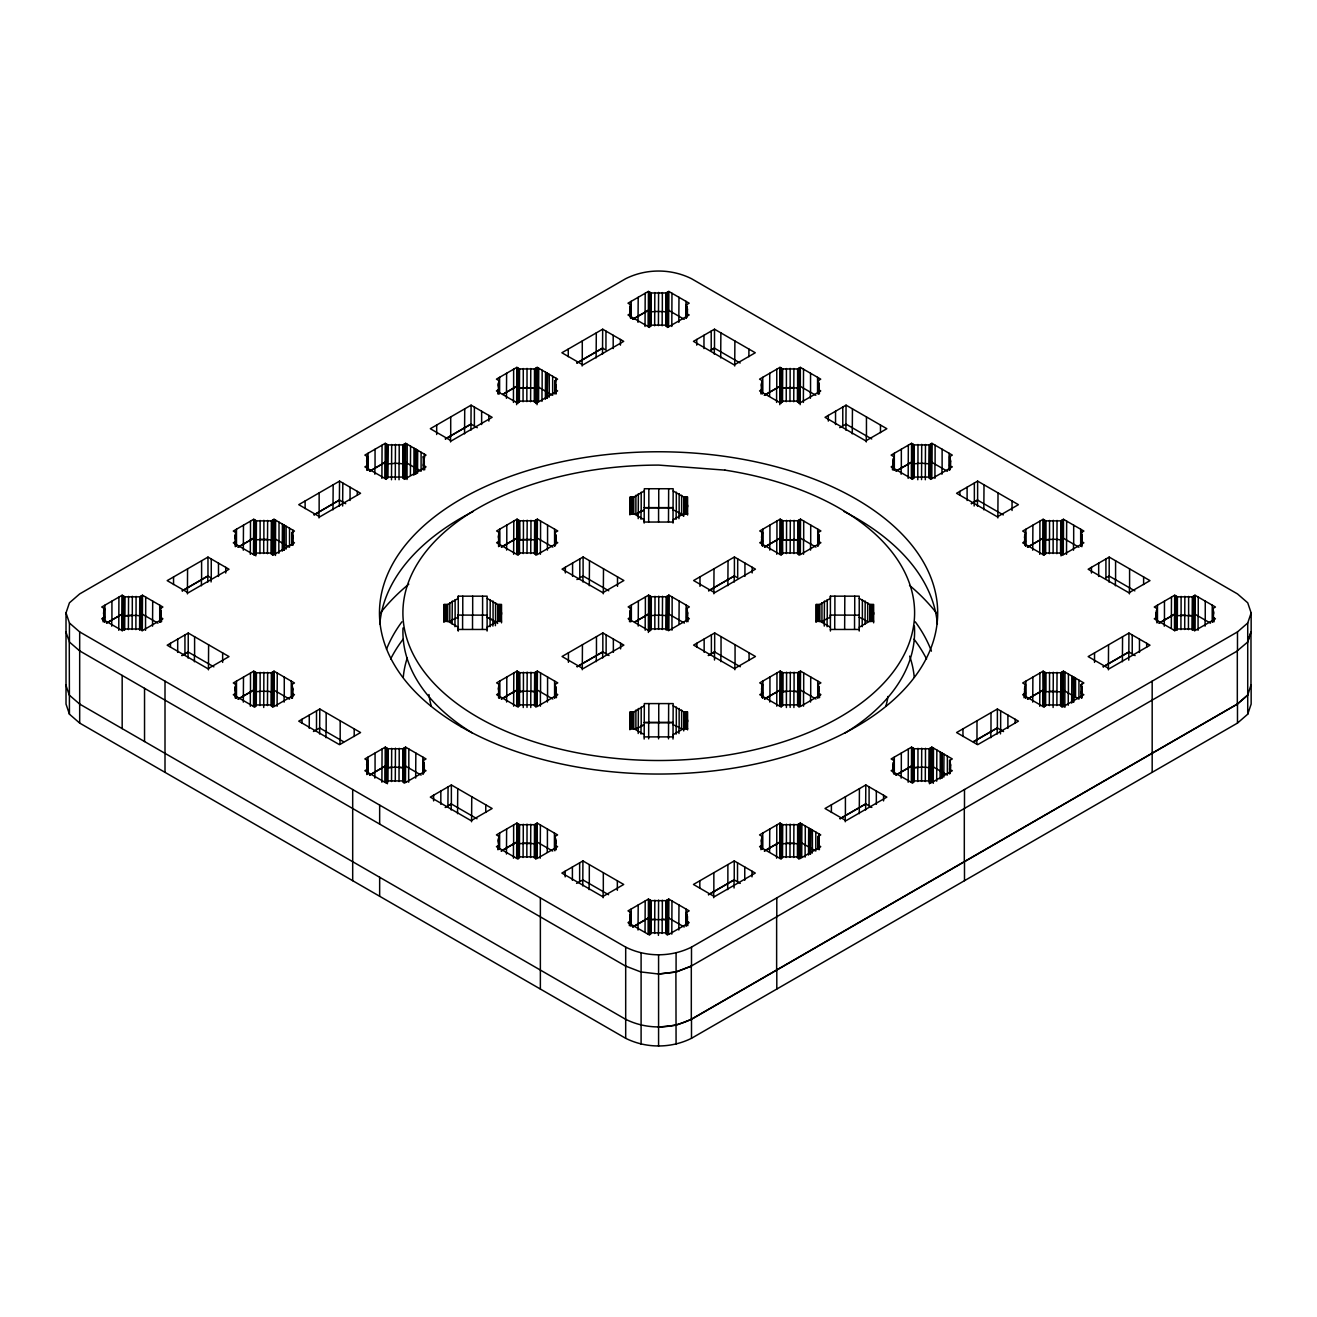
<?xml version="1.0" encoding="UTF-8"?>
<svg xmlns="http://www.w3.org/2000/svg" width="1317" height="1317" viewBox="0 0 1317 1317"><rect width="100%" height="100%" fill="white"/><g stroke="black" fill="none" stroke-linecap="round" stroke-linejoin="round"><path stroke-width="1.5" d="M454.958 626.694L454.958 618.513L458.267 617.393L458.102 615.072L487.109 615.154M487.109 631.041L487.109 596.173L458.267 596.173L458.267 598.395L447.714 604.487L443.845 604.487L443.845 622.332M501.514 614.331L501.53 612.553M687.589 506.913L687.589 505.135M687.589 721.765L687.589 719.987M873.648 614.331L873.648 612.553M103.483 620.505L104.455 608.602L101.722 607.022L122.119 595.251L124.852 596.831L139.767 596.831L142.516 595.251L162.896 607.022L160.164 608.602L160.164 621.904M160.164 608.602L161.151 612.915L160.18 617.229L162.896 618.792L142.516 630.563L139.783 628.999L124.835 628.999L122.119 630.563L101.722 618.792L104.455 617.229L103.483 612.915M236.023 532.644L235.052 536.957L236.023 541.254L233.29 542.834L253.687 554.605L256.403 553.041L271.351 553.041L274.068 554.605L294.465 542.834L291.732 541.271L292.72 536.957L291.732 532.644L294.465 531.064L274.068 519.293L271.351 520.873L256.42 520.873L253.687 519.293L233.29 531.064L236.023 532.644L236.023 545.946M236.023 684.56L235.052 688.873L236.023 693.186L233.29 694.75L243.497 700.644L253.687 706.521L256.403 704.957L271.351 704.957L274.084 706.521L294.465 694.75L291.748 693.186L292.72 688.873L291.732 684.56L294.465 682.98L274.084 671.209L271.335 672.789L256.42 672.789L253.687 671.209L233.29 682.98L236.023 684.56L236.023 697.862M367.591 456.686L366.62 460.999L367.591 465.296L364.858 466.877L385.255 478.647L387.972 477.067L402.92 477.083L405.636 478.647L426.033 466.877L423.3 465.313L424.288 460.983L423.3 456.67L426.033 455.106L405.636 443.335L402.92 444.899L387.988 444.916L385.255 443.335L364.858 455.106L367.591 456.686L367.591 469.988M367.591 760.518L366.62 764.831L367.591 769.144L364.858 770.708L375.065 776.602L385.255 782.496L387.972 780.915L402.92 780.915L405.652 782.496L426.033 770.725L423.3 769.144L424.288 764.831L423.3 760.518L426.033 758.938L405.636 747.167L402.903 748.747L387.988 748.747L385.255 747.167L364.858 758.938L367.591 760.518L367.591 773.82M499.159 380.728L498.188 385.025L499.159 389.338L496.427 390.919L516.824 402.689L519.54 401.109L534.488 401.109L537.204 402.689L557.601 390.919L554.869 389.338L555.856 385.025L554.869 380.712L557.601 379.148L537.204 367.377L534.488 368.941L519.557 368.941L516.824 367.377L496.427 379.148L499.159 380.728L499.159 394.013M499.324 532.545L498.353 536.859L499.324 541.172L496.608 542.736L506.798 548.629L516.988 554.506L519.721 552.942L534.653 552.942L537.385 554.506L557.766 542.736L555.05 541.172L556.021 536.859L555.033 532.545L557.766 530.965L537.385 519.194L534.653 520.775L519.721 520.775L516.988 519.194L496.608 530.965L499.324 532.545L499.324 545.847M499.324 684.461L498.353 688.775L499.324 693.088L496.608 694.668L506.798 700.545L516.988 706.439L519.721 704.858L534.653 704.858L537.385 706.439L557.766 694.668L555.05 693.088L556.021 688.775L555.033 684.461L557.766 682.881L537.385 671.11L534.653 672.691L519.721 672.691L516.988 671.11L496.608 682.881L499.324 684.461L499.324 697.763M499.159 836.476L498.188 840.789L499.159 845.102L496.427 846.683L506.617 852.56L516.824 858.454L519.54 856.873L534.488 856.873L537.221 858.454L557.601 846.683L554.869 845.102L555.856 840.789L554.869 836.476L557.601 834.912L537.204 823.125L534.472 824.705L519.557 824.705L516.824 823.125L496.427 834.896L499.159 836.476L499.159 848.905M629.74 312.87L630.728 304.754L627.995 303.19L648.392 291.419L651.125 292.983L666.04 292.983L668.773 291.419L689.17 303.19L686.437 304.754L686.437 318.055M629.921 616.619L630.892 608.503L628.16 606.923L648.557 595.152L651.289 596.733L666.221 596.733L668.954 595.152L689.334 606.923L686.601 608.503L686.601 621.805M686.437 304.754L687.425 309.067L686.437 313.38L689.17 314.961L668.789 326.731L666.056 325.151L651.108 325.151L648.392 326.731L627.995 314.961L630.728 313.38L629.74 309.067M629.74 920.55L630.728 912.434L627.995 910.87L648.392 899.099L651.125 900.663L666.04 900.663L668.773 899.099L689.17 910.87L686.437 912.434L686.437 925.736M686.601 608.503L687.589 612.817L686.618 617.13L689.334 618.694L668.954 630.481L666.221 628.9L651.289 628.9L648.557 630.481L628.16 618.694L630.892 617.13L629.921 612.817M686.437 912.434L687.425 916.747L686.437 921.06L689.17 922.641L668.789 934.412L666.056 932.831L651.108 932.831L648.392 934.412L627.995 922.641L630.728 921.06L629.74 916.747M762.296 380.712L761.308 385.025L762.296 389.338L759.563 390.919L769.754 396.812L779.96 402.689L782.677 401.109L797.625 401.109L800.357 402.689L820.738 390.919L818.005 389.338L818.993 385.025L818.005 380.728L820.738 379.148L800.341 367.377L797.608 368.958L782.693 368.941L779.96 367.377L759.563 379.148L762.296 380.712L762.296 394.013M761.489 540.661L762.461 532.545L759.728 530.965L780.125 519.194L782.858 520.775L797.789 520.775L800.522 519.194L820.903 530.965L818.17 532.545L818.17 545.847M761.489 692.577L762.461 684.461L759.728 682.881L780.125 671.11L782.858 672.691L797.789 672.691L800.522 671.11L820.903 682.881L818.17 684.461L818.17 697.763M762.296 836.476L761.325 840.789L762.296 845.102L759.563 846.683L779.96 858.454L782.677 856.873L797.625 856.873L800.341 858.454L820.738 846.683L818.005 845.102L818.993 840.789L818.005 836.476L820.738 834.912L800.341 823.125L797.625 824.705L782.677 824.705L779.96 823.125L759.563 834.912L762.296 836.476L762.296 848.905M892.877 464.786L893.864 456.686L891.132 455.106L911.529 443.335L914.261 444.916L929.176 444.916L931.909 443.335L952.306 455.106L949.573 456.686L949.573 469.971M892.893 768.634L893.864 760.518L891.132 758.938L911.529 747.167L914.245 748.747L929.193 748.747L931.909 747.167L952.306 758.938L949.573 760.518L949.573 773.82M949.573 456.686L950.561 460.983L949.573 465.296L952.306 466.877L931.909 478.647L929.193 477.083L914.245 477.083L911.529 478.647L891.132 466.877L893.864 465.296L892.877 460.983M949.573 760.518L950.561 764.831L949.573 769.144L952.306 770.725L931.909 782.496L929.193 780.915L914.245 780.915L911.529 782.496L891.132 770.725L893.864 769.144L892.893 764.831M1024.445 542.653L1025.433 532.644L1022.7 531.064L1043.097 519.293L1045.83 520.873L1060.745 520.873L1063.477 519.293L1083.875 531.064L1081.142 532.644L1081.142 545.929M1024.461 692.676L1025.433 684.56L1022.7 682.98L1043.097 671.209L1045.813 672.789L1060.745 672.789L1063.477 671.209L1083.875 682.98L1081.142 684.56L1081.142 697.845M1156.013 618.611L1157.001 608.602L1154.268 607.022L1174.665 595.251L1177.398 596.831L1192.313 596.831L1195.046 595.251L1215.443 607.022L1212.71 608.602L1212.71 621.904M1251.15 685.087L1251.15 704.085L1247.726 714.193L1237.486 723.082L691.491 1038.306C671.028 1048.513 646.137 1048.513 625.69 1038.306L79.678 723.082L69.439 714.193L66.015 704.085L66.015 612.915L69.439 602.807L79.678 593.918L625.69 278.694C646.137 268.487 671.028 268.487 691.491 278.694L1237.486 593.918L1247.726 602.807L1251.15 612.915L1251.15 631.913L1247.726 642.005L1237.322 650.796L1237.322 703.986L691.31 1019.226C670.847 1029.499 645.988 1029.466 625.509 1019.226M1247.726 714.193L1247.726 623.007L1251.15 612.915M1247.561 641.906L1250.985 631.814L1250.985 684.988L1247.726 695.195L1237.486 704.085L691.491 1019.325L676.082 1025.235L658.418 1027.112M66.015 612.915L69.439 623.007L79.678 631.913L625.69 947.137C646.137 957.327 671.028 957.327 691.491 947.137L1237.486 631.913L1247.726 623.007M1237.322 703.986L1247.561 695.096M629.921 514.914L629.921 497.069L633.773 497.069L644.326 490.978M629.921 729.766L629.921 711.921L633.773 711.921L644.326 705.83M815.98 622.332L815.98 604.487L819.849 604.487L830.401 598.395L830.401 596.173L859.227 596.173L859.227 631.041M449.64 621.575L452.291 620.044M635.716 514.157L644.161 509.877M635.716 728.992L644.326 724.811M638.366 727.461L635.881 729.091L635.881 710.11M821.775 621.575L827.257 618.611L827.257 599.614M207.971 557.091L167.177 580.632L188.232 592.782L229.01 569.24L207.971 557.091L207.971 576.072L182.322 590.889M339.539 481.117L298.745 504.674L319.801 516.824L360.578 493.282L339.539 481.117L339.358 506.156M471.107 405.159L430.313 428.716L451.369 440.866L492.146 417.324L471.107 405.159L470.926 430.198M602.676 329.201L561.882 352.758L582.937 364.908L623.715 341.35L602.676 329.201L602.495 354.24M132.309 596.272L132.309 615.253L124.852 615.829L121.954 614.15L106.496 623.073L122.119 614.249L122.119 595.251M238.064 547.115L253.506 538.192L256.42 539.871M369.633 471.157L385.074 462.234L387.988 463.897L395.446 463.337M502.946 394.178L516.643 386.276L519.557 387.939L534.488 387.939L537.204 386.375L537.204 367.377M632.769 319.224L648.227 310.302L651.125 311.981L651.125 292.983M238.229 547.213L253.687 538.291M369.797 471.256L385.255 462.333L385.255 443.335M503.11 394.277L516.824 386.375M632.934 319.323L648.392 310.4L648.392 291.419M182.141 590.79L207.79 575.973L211.263 577.982L211.263 558.984M445.278 438.874L470.926 424.058L477.281 427.729M576.846 362.916L602.495 348.1L605.952 350.092L605.952 331.094M339.539 500.114L313.89 514.931L339.358 500.016L345.712 503.687M445.459 438.973L471.107 424.156M577.027 363.015L602.676 348.198M139.602 615.73L142.516 614.249M402.739 463.798L405.636 462.333M665.875 311.882L668.773 310.4M188.232 633.049L167.177 645.198L207.954 668.74L229.01 656.59L188.232 633.049L188.232 652.03L182.042 655.603M714.505 329.201L693.45 341.35L734.227 364.908L755.283 352.758L714.505 329.201L714.505 348.198L711.213 350.092L711.213 331.094M181.878 655.504L188.051 651.948L213.881 666.846M711.032 349.993L714.324 348.1L740.154 363.015M238.064 699.031L253.523 690.108L256.42 691.787M501.365 547.016L516.824 538.093L516.988 519.194M764.337 395.182L779.796 386.276L782.693 387.939L793.904 387.527M238.229 699.129L253.687 690.207M501.53 547.115L516.988 538.192L519.721 539.772L530.949 539.344L530.949 520.347M764.502 395.281L779.96 386.358M289.526 699.129L273.903 690.108L271.17 691.688L271.17 706.011M534.472 539.674L537.204 538.093L552.827 547.115M815.799 395.281L800.176 386.276L797.443 387.84L797.443 402.162M267.466 691.26L271.335 691.787L274.084 690.207L274.084 671.209M537.385 538.192L534.653 539.772L519.557 539.674M782.528 387.84L797.608 387.939L800.341 386.358L800.341 367.377M319.801 709.007L298.745 721.156L339.523 744.698L360.578 732.548L319.801 709.007L319.619 734.03M583.102 556.992L562.046 569.142L602.84 592.683L623.879 580.534L583.102 556.992L583.102 575.99L576.912 579.546M846.057 405.159L825.018 417.324L865.796 440.866L886.851 428.716L846.057 405.159L845.893 430.198M313.446 731.478L319.801 728.005M839.719 427.63L846.057 424.156L871.722 438.973M602.84 632.95L562.046 656.492L583.102 668.641L623.879 645.1L602.84 632.95L602.84 651.948L577.192 666.748M734.409 556.992L693.615 580.534L714.67 592.683L755.448 569.142L734.409 556.992L734.409 575.99L708.76 590.79M369.633 774.989L385.091 766.066L387.988 767.745L391.692 767.317M501.365 698.932L516.824 690.009L519.721 691.688L523.425 691.26L523.425 672.263M634.695 621.97L648.392 614.051L651.289 615.73L651.289 596.733M764.502 547.016L779.96 538.093L782.858 539.772L797.789 539.772M914.261 444.916L914.261 463.897L911.364 462.234L895.906 471.157L911.529 462.333L911.529 443.335M369.797 775.087L385.255 766.165L385.255 747.167M501.53 699.031L516.988 690.108L516.988 671.11M634.86 622.052L648.557 614.15L648.557 595.152M764.667 547.115L780.125 538.192M577.011 666.649L602.676 651.849L609.014 655.52M708.579 590.691L734.244 575.891L737.701 577.883L737.701 558.885M405.636 766.165L402.739 767.646L399.035 767.218L399.035 781.541M537.385 690.108L534.472 691.59L530.767 691.162L530.767 707.525M782.858 520.775L782.858 539.772L797.608 539.674L800.522 538.192M931.909 462.333L929.012 463.814L921.554 463.238M451.369 784.965L430.313 797.114L471.091 820.672L492.146 808.506L451.369 784.965L451.369 803.963L445.179 807.535M714.67 632.95L693.615 645.1L734.409 668.641L755.448 656.492L714.67 632.95L714.67 651.948L708.48 655.52M977.626 481.117L956.586 493.282L997.364 516.824L1018.42 504.674L977.626 481.117L977.626 500.114L971.452 503.687M477.017 818.762L451.188 803.864L447.912 805.757L448.076 786.858M708.316 655.422L714.505 651.849L740.319 666.748M971.288 503.588L977.461 500.016L1003.291 514.931M501.201 850.947L516.659 842.024L519.557 843.703M764.502 698.932L779.96 690.009L782.858 691.688L790.315 691.129M1027.474 547.115L1042.932 538.192L1045.83 539.871L1049.534 539.443L1049.534 520.445M501.365 851.045L516.824 842.123M764.667 699.031L780.125 690.108M1027.639 547.213L1043.097 538.291L1043.097 519.293M552.663 851.045L537.04 842.024L534.307 843.604L534.307 857.927M793.904 707.525L793.904 691.162L797.608 691.59L800.341 690.009L815.964 699.031M1078.936 547.213L1063.313 538.192L1060.58 539.772L1060.58 554.095M523.096 857.499L523.096 843.176L534.472 843.703L537.204 842.123L537.204 823.125M800.522 690.108L797.789 691.688L790.151 691.03M1056.876 539.344L1060.745 539.871L1063.477 538.291L1063.477 519.293M582.937 860.923L561.882 873.072L602.659 896.63L623.715 884.464L582.937 860.923L582.756 885.962M1109.194 557.091L1088.155 569.24L1128.932 592.782L1149.988 580.632L1109.194 557.091L1109.194 576.072L1105.737 577.883M576.583 883.394L582.937 879.921M734.244 860.923L693.45 884.464L714.505 896.63L755.283 873.072L734.244 860.923L734.244 879.921L708.595 894.72M865.812 784.965L825.018 808.506L846.074 820.672L886.851 797.114L865.812 784.965L865.631 810.004M997.381 709.007L956.586 732.548L977.642 744.698L1018.42 721.156L997.381 709.007L997.381 728.005L973.477 741.8M1128.949 633.049L1088.155 656.59L1109.21 668.74L1149.988 645.198L1128.949 633.049L1128.768 660.13M632.769 926.905L648.227 917.982L651.125 919.661L654.829 919.233M764.337 850.947L779.779 842.024L782.677 843.703L793.904 843.275M895.906 774.989L911.348 766.066L914.245 767.745L917.965 767.317L917.965 748.319M1027.474 699.031L1042.916 690.108L1045.813 691.787L1045.813 672.789M1159.042 623.073L1174.501 614.15L1177.398 615.829L1177.398 596.831M632.934 927.003L648.392 918.081L648.392 899.099M764.502 851.045L779.96 842.123M896.07 775.087L911.529 766.165L911.529 747.167M1027.639 699.129L1043.097 690.207M1159.207 623.171L1174.665 614.249L1174.665 595.251M708.414 894.638L734.063 879.822L740.253 883.394M839.983 818.664L865.631 803.864L871.821 807.436M973.312 741.701L997.199 727.906L1003.554 731.561M1103.119 666.748L1128.768 651.948L1135.122 655.603M840.147 818.762L865.812 803.963M1103.284 666.846L1128.949 652.03M668.773 918.081L665.875 919.562L662.171 919.151L662.171 933.457M929.012 767.646L931.909 766.165M1195.046 614.249L1192.148 615.73L1188.444 615.302L1188.444 629.625M1156.013 612.915L1157.001 617.229L1154.268 618.792L1174.665 630.563L1177.382 628.999L1192.329 628.999L1195.046 630.563L1215.443 618.792L1212.71 617.229L1213.698 612.915L1212.71 608.602M640.918 971.946L658.582 974.02L675.901 971.946L691.31 966.036L1237.486 650.894L1237.486 631.913M644.326 509.975L635.881 514.256L635.881 495.258M452.126 619.945L455.122 618.611L455.122 599.614M487.109 627.238L497.678 621.147L501.53 621.147M859.227 627.238L869.796 621.147L873.648 621.147M644.161 724.712L641.017 725.93L641.017 734.112M658.582 974.02L676.082 972.045L691.491 966.135L691.491 947.137M654.829 311.553L650.96 311.882L650.96 326.204M519.375 387.84L534.307 387.84L534.307 402.162M256.239 539.772L267.631 539.443M1053.287 520.297L1053.287 539.295L1045.665 539.772L1045.665 554.078M256.255 691.688L260.124 691.359L260.124 672.361M1184.856 615.253L1177.233 615.73L1177.233 630.053M519.557 691.59L527.179 691.129M786.562 672.263L786.562 691.26L782.693 691.59L782.858 672.691M1060.745 672.789L1060.745 691.787L1045.649 691.688L1045.649 706.011M921.719 767.185L914.08 767.646L914.08 781.969M519.392 843.604L530.767 843.275M271.351 520.873L271.351 539.855L259.943 539.344L259.943 553.667M797.625 824.705L797.625 843.703L786.216 843.176L786.216 857.499M654.664 311.47L662.336 311.553L662.336 292.572M921.719 463.337L917.801 463.386L917.801 479.75M1024.445 536.957L1025.433 541.254L1022.7 542.834L1043.097 554.605L1045.813 553.041L1060.761 553.041L1063.477 554.605L1083.875 542.834L1081.142 541.254L1082.13 536.957L1081.142 532.644M136.063 596.403L136.063 615.401L124.687 615.73L124.687 630.053M395.446 767.185L387.824 767.646L387.824 781.969M830.401 629.46L859.227 629.46M673.168 490.978L683.737 497.069L687.589 497.069L687.589 515.029M644.161 507.638L673.003 507.638M644.326 507.736L673.168 507.736M629.921 513.712L633.773 513.712L644.326 519.82L644.326 522.042L658.747 522.042L673.168 522.042L673.168 519.82L683.737 513.712L687.589 513.712M487.109 598.395L497.661 604.487L501.53 604.487L501.53 622.842M859.227 598.395L869.796 604.487L873.648 604.487L873.648 622.842M859.227 615.154L830.22 615.072L830.401 617.393L827.092 618.513L827.092 626.694M443.845 621.147L447.714 621.147L458.267 627.238L458.267 629.46L487.109 629.46M815.98 621.147L819.832 621.147L830.401 627.238M673.168 705.813L683.737 711.921L687.589 711.921L687.589 729.865M644.161 722.49L673.003 722.49M644.326 722.589L673.168 722.589M629.921 728.564L633.773 728.564L644.326 734.656M687.589 728.564L683.737 728.564L673.168 734.672L673.168 736.894L644.326 736.894M395.281 463.238L399.199 463.485L399.199 444.488M1057.041 539.443L1053.123 539.196L1053.123 553.519M1192.313 615.829L1180.937 615.302L1180.937 629.625M1057.041 691.359L1049.353 691.26L1049.353 705.583M527.014 691.03L534.653 691.688M267.631 691.359L259.959 691.26L259.959 705.583M921.554 767.087L925.472 767.317L925.472 748.319M395.281 767.087L402.903 767.745M666.04 919.661L650.96 919.562L650.96 933.885M666.04 311.981L662.171 311.47L662.171 325.776M402.92 463.897L399.035 463.386L399.035 479.75M139.767 615.829L135.898 615.302L135.898 629.625M929.193 767.745L925.308 767.218L925.308 781.541M625.509 966.036L641.099 972.045M673.003 509.877L676.312 511.177L676.312 492.179M859.063 617.294L862.372 618.611L862.372 599.614M486.928 617.294L495.554 621.673L495.554 602.676M487.109 617.393L493.068 620.044L493.068 601.046M673.003 724.712L676.312 726.029L676.312 707.031M683.556 515.968L676.148 511.078L676.148 519.26M1073.635 696.067L1073.19 701.961M415.349 467.93L417.703 469.296M941.622 771.778L943.976 773.128M800.176 858.388L800.176 842.024L812.408 849.086L812.408 830.089M668.608 310.302L684.231 319.323M931.745 462.234L947.367 471.256M1194.881 614.15L1210.504 623.171M1134.859 590.889L1109.029 575.973L1109.029 582.114M547.098 392.071L537.04 386.276L537.04 404.681M800.341 538.093L815.964 547.115M1073.371 695.919L1063.313 690.108L1063.313 706.472M1075.363 697.072L1078.936 699.129L1078.936 680.132M684.396 623.073L668.773 614.051L668.773 630.415M405.471 462.234L415.53 468.029M417.538 469.198L421.094 471.256L421.094 452.258M931.745 766.066L942.264 772.141L942.264 753.143M943.795 773.03L947.367 775.087L947.367 756.09M608.75 590.79L582.937 575.891L582.937 582.015M537.204 690.009L552.827 699.031M142.335 614.15L157.958 623.171M405.471 766.066L421.094 775.087M668.608 917.982L684.231 927.003M319.619 727.906L343.688 741.8M582.756 879.822L608.586 894.72M79.514 650.796L625.69 966.135M79.514 703.986L625.69 1019.325M1073.47 695.969L1075.545 697.17L1075.545 678.173M547.197 392.12L547.576 373.353M415.629 468.095L416.007 449.311M810.334 847.885L810.696 829.117M497.661 623.484L495.39 621.575L495.39 625.674M79.678 650.894L69.274 641.906L69.439 714.193M79.678 704.085L69.274 695.096L65.85 684.988M1081.142 684.56L1082.13 688.873L1081.142 693.186L1083.875 694.75L1063.477 706.538L1060.761 704.957L1045.813 704.957L1043.08 706.538L1022.7 694.75L1025.433 693.186L1024.461 688.873M818.17 532.545L819.158 536.859L818.186 541.172L820.903 542.736L800.522 554.506L797.789 552.942L782.858 552.942L780.125 554.506L759.728 542.736L762.461 541.172L761.489 536.859M818.17 684.461L819.158 688.775L818.186 693.088L820.903 694.668L800.522 706.439L797.789 704.858L782.858 704.858L780.125 706.439L759.728 694.668L762.461 693.088L761.489 688.775M65.85 631.814L69.439 642.005L69.439 623.007M1237.486 704.085L1237.486 723.082M1214.076 618.002L1214.076 621.805M1213.451 610.742L1213.451 620.784M1213.138 608.355L1213.138 621.657M1212.249 605.178L1212.249 622.283M1205.253 601.145L1205.253 620.126M1205.071 620.044L1205.071 626.168M1198.24 597.095L1198.24 616.093M1198.075 615.994L1198.075 630.316M1195.046 595.251L1194.881 630.514M1194.618 595.498L1194.618 614.496M1194.453 614.397L1194.453 630.761M1193.679 596.041L1193.515 629.263M1192.741 596.585L1192.741 615.582M1192.576 615.483L1192.576 629.806M1192.313 596.831L1192.148 630.053M1188.609 596.403L1188.609 615.401M1184.856 596.272L1184.691 629.477M1181.102 596.403L1181.102 615.401M1176.97 596.585L1176.805 629.806M1176.032 596.041L1176.032 615.039M1175.867 614.94L1175.867 629.263M1175.093 595.498L1174.912 630.761M1174.501 614.15L1174.501 630.514M1171.472 597.095L1171.307 628.258M1164.458 601.145L1164.458 620.126M1164.294 620.027L1164.294 626.168M1157.462 605.178L1157.462 622.283M1157.001 608.602L1157.001 622.925M1156.573 617.475L1156.573 621.262M1156.26 610.742L1156.26 618.875M1152.177 681.152L1152.177 772.338M1146.695 643.305L1146.695 647.091M1143.617 576.945L1143.617 584.55M1139.468 639.124L1139.468 652.409M1132.225 634.942L1132.225 653.94M1129.591 568.862L1129.591 587.859M1129.426 587.761L1129.426 593.885M1122.561 636.72L1122.397 661.76M1115.581 560.762L1115.581 579.76M1115.4 579.661L1115.4 585.802M1108.552 644.82L1108.387 669.859M1105.918 558.984L1105.918 577.982M1098.674 563.166L1098.674 576.451M1094.526 652.919L1094.526 662.402M1091.447 567.331L1091.447 573.043M1081.883 534.784L1081.883 546.72M1081.883 686.7L1081.883 698.092M1081.57 532.397L1081.57 545.699M1081.57 684.313L1081.57 697.615M1080.681 529.22L1080.681 546.325M1073.832 677.185L1073.832 696.183M1073.684 525.17L1073.684 544.168M1073.635 677.07L1073.668 702.224M1073.503 544.069L1073.503 550.21M1073.371 676.922L1073.47 702.109M1071.824 676.033L1071.659 703.113M1068.416 674.074L1068.416 693.055M1068.252 692.956L1068.252 705.237M1066.671 521.137L1066.507 554.342M1065.025 672.098L1065.025 691.096M1064.86 690.997L1064.86 707.361M1063.477 671.209L1063.477 690.207L1060.58 691.688L1060.58 706.011M1063.313 538.192L1063.313 554.556M1063.049 519.54L1062.885 554.803M1063.049 671.456L1062.885 706.719M1062.111 520.083L1062.111 539.081M1062.111 671.999L1062.111 690.997M1061.946 538.982L1061.946 555.346M1061.946 690.898L1061.946 707.262M1061.173 520.627L1061.008 555.889M1061.173 672.543L1061.008 705.764M1060.745 520.873L1060.745 539.871M1057.041 520.445L1056.876 553.667M1057.041 672.361L1056.876 705.583M1053.287 672.23L1053.123 707.492M1049.534 672.361L1049.534 691.359M1049.369 539.344L1049.369 553.667M1045.83 520.873L1045.83 539.871M1045.402 520.627L1045.402 539.624M1045.402 672.543L1045.402 691.54M1045.237 539.526L1045.237 553.848M1045.221 691.441L1045.221 705.764M1044.463 520.083L1044.463 539.081M1044.447 671.999L1044.447 690.997M1044.299 538.982L1044.299 555.346M1044.282 690.898L1044.282 707.262M1043.525 519.54L1043.36 554.803M1043.508 671.456L1043.508 690.454M1043.097 671.209L1043.344 706.719M1042.932 538.192L1042.932 554.556M1042.916 690.108L1042.916 706.472M1039.903 521.137L1039.903 540.118M1039.903 673.053L1039.739 706.274M1039.739 540.036L1039.739 554.342M1032.907 525.17L1032.726 550.21M1032.89 677.103L1032.726 702.126M1025.894 529.22L1025.894 546.325M1025.877 681.152L1025.877 698.24M1025.433 532.644L1025.433 545.929M1025.433 684.56L1025.433 697.862M1025.005 541.501L1025.005 545.304M1025.005 693.433L1025.005 697.22M1024.692 534.784L1024.692 542.374M1024.692 686.7L1024.692 694.306M1024.066 693.977L1024.066 697.763M1015.144 719.263L1015.144 723.049M1012.049 500.987L1012.049 510.486M1007.9 715.082L1007.9 728.383M1000.657 710.9L1000.657 729.898M1000.492 729.799L1000.492 733.898M998.023 492.904L997.858 517.927M997.199 727.906L997.199 734.03M990.993 712.678L990.993 731.676M990.828 731.577L990.828 737.718M984.013 484.804L983.832 509.844M977.461 500.016L977.461 506.156M976.984 720.778L976.984 739.775M976.819 739.677L976.819 743.759M974.35 483.026L974.35 502.024M974.168 501.925L974.168 506.008M967.106 487.208L967.106 500.493M964.488 789.525L964.488 808.523M964.488 861.697L964.488 880.694M964.307 808.424L964.307 861.598M962.957 728.877L962.957 736.466M959.879 491.373L959.879 495.176M950.561 460.983L950.561 464.786M950.561 764.831L950.561 768.634M950.314 458.826L950.314 464.522M950.314 762.658L950.314 768.354M950.001 456.439L950.001 469.725M950.001 760.271L950.001 773.573M949.129 453.262L949.129 470.367M943.976 754.131L943.795 777.129M942.116 449.212L942.116 468.21M941.951 468.111L941.951 474.252M942.067 753.028L942.099 778.182M941.803 752.88L941.622 777.919M940.256 751.991L940.256 770.988M940.091 770.889L940.091 779.071M936.848 750.032L936.683 781.195M935.103 445.162L935.103 464.16M934.938 464.061L934.938 478.384M933.457 748.056L933.457 767.054M933.292 766.955L933.292 783.319M931.909 443.335L931.745 478.598M931.909 747.167L931.745 782.43M931.481 443.582L931.481 462.58M931.481 747.414L931.481 766.412M931.317 462.481L931.317 478.845M931.317 766.313L931.317 782.677M930.543 444.125L930.378 479.388M930.543 747.957L930.378 783.22M929.604 444.669L929.44 477.873M929.604 748.5L929.604 767.498M929.44 767.399L929.44 783.763M929.176 444.916L929.012 478.12M929.193 748.747L929.012 781.969M925.472 444.488L925.308 479.75M921.719 444.339L921.554 479.602M921.719 748.188L921.554 781.409M917.965 444.488L917.965 463.485L914.097 463.814L914.097 478.12M917.784 767.218L917.784 781.541M914.245 748.747L914.245 767.745M913.833 444.669L913.669 477.873M913.833 748.5L913.652 781.722M912.895 444.125L912.895 463.123M912.879 747.957L912.879 766.955M912.73 463.024L912.73 479.388M912.714 766.856L912.714 783.22M911.957 443.582L911.957 462.58M911.94 747.414L911.94 766.412M911.792 462.481L911.792 478.845M911.776 766.313L911.776 782.677M911.364 462.234L911.364 478.598M911.348 766.066L911.348 782.43M908.335 445.162L908.17 478.384M908.335 749.011L908.17 782.232M901.338 449.212L901.338 468.21M901.322 753.061L901.322 772.058M901.157 468.111L901.157 474.252M901.157 771.96L901.157 778.1M894.325 453.262L894.325 470.367M894.309 757.11L894.309 774.198M893.864 456.686L893.864 469.971M893.864 760.518L893.864 773.82M893.436 465.543L893.436 469.346M893.436 769.391L893.436 773.178M893.124 458.826L893.124 466.416M893.124 762.658L893.124 768.354M892.498 466.086L892.498 469.889M883.575 795.221L883.575 800.917M880.48 425.029L880.48 432.635M876.332 791.04L876.332 804.341M873.056 604.487L873.056 621.591M871.722 604.487L871.722 621.591M870.405 604.487L870.405 621.591M869.796 604.487L869.796 621.591M869.088 786.858L869.088 805.856M867.689 602.676L867.689 621.673L862.207 618.513L862.207 626.694M866.454 416.929L866.454 435.927M866.29 435.828L866.29 441.969M865.203 601.046L865.039 624.028M859.425 788.636L859.26 813.676M854.733 596.173L854.733 615.154M854.552 615.072L854.552 629.378M852.445 408.846L852.264 433.869M845.415 796.736L845.415 815.733M845.251 815.635L845.251 821.775M844.823 596.173L844.641 629.378M842.781 407.068L842.781 426.05M835.538 411.233L835.538 424.535M834.896 596.173L834.896 615.154M834.731 615.072L834.731 629.378M831.389 804.835L831.389 812.424M830.401 596.173L830.401 631.041M828.311 415.415L828.311 421.111M824.426 601.046L824.261 626.085M821.94 602.676L821.94 621.673M819.849 604.487L819.849 621.591M819.553 693.878L819.553 697.681M819.372 390.128L819.372 393.931M819.24 604.487L819.24 621.591M819.19 834.007L819.19 837.81M819.372 845.893L819.372 849.695M818.993 385.025L818.993 388.828M818.911 534.686L819.158 540.661M818.911 686.601L818.911 694.207M818.993 840.789L818.993 844.592M818.746 382.868L818.746 388.564M818.746 838.616L818.746 844.312M818.433 380.481L818.433 393.767M818.614 541.419L818.614 545.205M818.614 693.335L818.614 697.137M818.433 836.229L818.433 849.531M818.005 380.728L818.005 394.013M817.906 604.487L817.906 621.591M818.005 836.476L818.005 848.905M817.561 377.304L817.561 392.499M817.725 529.121L817.725 546.226M817.725 681.054L817.725 698.142M816.589 604.487L816.589 621.591M815.799 832.048L815.799 851.045L812.227 848.988L812.227 853.087M810.712 525.088L810.712 544.069M810.712 677.004L810.712 696.002M810.548 373.254L810.548 392.252M810.548 543.987L810.548 550.111M810.548 695.903L810.548 702.043M810.498 828.986L810.531 854.14M810.383 392.153L810.383 398.294M810.235 828.837L810.334 854.025M810.054 847.736L810.054 853.877M808.687 827.949L808.523 855.029M805.28 825.989L805.28 844.987M805.115 844.888L805.115 857.153M803.699 521.038L803.699 540.036M803.699 672.954L803.699 691.952M803.535 369.204L803.37 402.426M803.535 539.937L803.535 554.259M803.535 691.853L803.535 706.175M801.888 824.03L801.724 857.235M800.522 519.194L800.341 554.457M800.522 671.11L800.341 706.373M800.341 823.125L800.341 842.123L797.443 843.604L797.443 857.927M800.176 386.276L800.176 404.681M800.094 519.441L800.094 538.439M800.094 671.357L800.094 690.355M799.913 367.624L799.748 402.887M799.913 538.34L799.913 554.704M799.913 690.256L799.913 706.62M799.913 823.372L799.748 858.635M798.975 368.167L798.975 387.149M799.156 519.985L798.975 555.247M799.156 671.9L798.975 707.163M798.975 823.915L798.975 842.913M798.81 387.066L798.81 403.43M798.81 842.814L798.81 859.178M798.217 520.528L798.217 539.526M798.217 672.444L798.217 691.441M798.036 368.711L797.872 401.915M797.789 520.775L798.036 553.749M797.789 672.691L798.036 705.665M798.036 824.458L797.872 857.68M797.608 368.958L797.608 387.939M797.608 539.674L797.608 553.996M797.608 691.59L797.608 705.912M794.085 520.347L794.085 539.344M794.085 672.263L794.085 691.26M793.904 368.53L793.739 401.751M793.904 539.246L793.904 553.568M793.904 824.277L793.739 857.499M790.151 368.381L790.151 387.379M790.315 520.215L790.151 553.42M790.315 672.131L790.151 707.394M790.151 824.146L790.151 843.143M789.986 387.28L789.986 401.603M789.986 843.045L789.986 857.367M786.562 520.347L786.562 539.344M786.397 368.53L786.397 387.527M786.397 539.246L786.397 553.568M786.397 691.162L786.397 707.525M786.397 824.277L786.397 843.275M786.233 387.428L786.233 401.734M782.693 368.941L782.528 402.162M782.43 520.528L782.693 553.996M782.43 672.444L782.693 705.912M782.677 824.705L782.512 857.927M782.265 368.694L782.1 401.915M782.265 539.427L782.265 553.749M782.265 691.343L782.265 705.665M782.265 824.458L782.265 843.456M782.084 843.357L782.084 857.68M781.327 368.167L781.327 387.149M781.491 519.985L781.327 555.247M781.491 671.9L781.327 707.163M781.162 387.05L781.162 403.43M781.327 823.915L781.146 859.178M780.553 519.441L780.553 538.439M780.553 671.357L780.553 690.355M780.388 367.624L780.388 386.605M780.388 538.34L780.388 554.704M780.388 690.256L780.388 706.62M780.372 823.372L780.372 842.37M779.96 367.377L780.224 402.887M780.125 519.194L779.96 554.457M780.125 671.11L779.96 706.373M779.96 823.125L780.207 858.635M779.796 386.276L779.796 404.681M779.779 842.024L779.779 858.388M776.948 521.038L776.948 540.036M776.948 672.954L776.948 691.952M776.767 369.204L776.767 388.202M776.767 539.937L776.767 554.259M776.767 691.853L776.767 706.175M776.767 824.969L776.767 843.967M776.8 897.881L776.8 916.879M776.8 970.069L776.8 989.051M776.602 388.103L776.602 402.426M776.602 843.868L776.602 858.19M776.635 916.78L776.635 969.971M769.935 525.088L769.935 544.069M769.935 677.004L769.935 696.002M769.77 373.254L769.589 396.252M769.77 543.987L769.77 550.111M769.77 695.903L769.77 702.043M769.754 829.019L769.589 852M762.757 377.304L762.757 392.499M762.922 529.121L762.922 546.226M762.922 681.054L762.922 698.142M762.741 833.068L762.741 848.263M762.461 532.545L762.461 545.847M762.461 684.461L762.461 697.763M761.868 389.585L761.868 393.388M762.033 532.298L762.033 545.6M762.033 684.214L762.033 697.516M761.868 845.349L761.868 849.152M761.736 534.686L761.736 540.382M761.736 686.601L761.736 692.298M761.555 382.852L761.308 388.828M761.555 838.616L761.325 844.592M760.93 390.128L760.93 393.931M760.93 845.893L760.93 849.695M752.172 567.248L752.172 572.944M752.007 871.179L752.007 876.875M749.077 652.82L749.077 660.41M748.912 349.071L748.912 356.677M744.928 563.067L744.928 576.369M744.763 866.998L744.763 880.299M737.52 862.816L737.52 881.814M735.067 644.721L735.067 663.719M734.886 340.971L734.721 366.011M734.886 663.62L734.886 669.76M734.244 575.891L734.244 582.015M734.063 879.822L734.063 888.004M728.038 560.663L727.857 585.703M727.873 864.611L727.873 883.592M727.692 883.493L727.692 889.633M721.041 636.621L721.041 655.619M720.876 332.888L720.695 357.911M720.876 655.52L720.876 661.661M714.505 651.849L714.505 660.031M714.324 348.1L714.324 354.24M714.012 568.763L713.847 593.802M713.847 872.694L713.847 891.691M713.682 891.593L713.682 897.733M711.378 634.843L711.378 653.841M703.969 335.275L703.969 348.577M704.151 639.025L704.151 652.327M699.986 576.862L699.986 586.361M699.821 880.793L699.821 888.382M696.907 643.206L696.907 646.993M696.742 339.457L696.742 345.153M691.491 1019.325L691.491 1038.306M691.31 966.036L691.31 1019.226M687.984 617.92L687.984 621.706M687.803 921.851L687.803 925.653M687.589 612.817L687.589 616.619M687.425 309.067L687.425 312.87M687.342 610.644L687.342 616.34M687.425 916.747L687.425 920.55M687.178 306.894L687.178 312.606M686.98 497.069L686.98 514.157M687.046 617.377L687.046 621.18M686.98 711.921L686.98 729.009M687.178 914.574L687.178 922.18M686.865 313.627L686.865 317.43M686.865 921.307L686.865 925.11M686.157 605.096L686.157 620.291M685.992 301.346L685.992 318.434M685.992 909.026L685.992 926.114M685.663 497.069L685.663 514.157M685.663 711.921L685.663 729.009M684.33 497.069L684.33 514.157M684.33 711.921L684.33 729.009M683.737 497.069L683.737 516.066M683.737 711.921L683.737 730.902M681.63 495.258L681.63 514.256L678.979 512.511L678.979 518.651M681.63 710.093L681.63 729.091L678.979 727.363L678.979 733.503M679.144 493.628L679.144 512.609M679.144 601.046L678.979 624.028M679.144 708.464L679.144 727.461L676.148 725.93L676.148 734.112M678.979 297.296L678.815 322.336M678.979 904.977L678.815 930.016M676.082 953.047L676.082 972.045M676.082 1044.233L675.901 971.946M673.003 523.079L673.168 488.739L644.326 488.739L644.161 523.079M673.003 739.035L673.168 703.591L644.326 703.591L644.161 739.035M672.131 596.996L672.131 615.994M671.966 293.247L671.802 326.468M671.966 615.895L671.966 630.217M671.966 900.927L671.802 934.148M668.954 595.152L668.954 614.15L666.04 615.632L658.582 615.072L658.582 629.394M668.773 291.419L668.608 326.682M668.657 488.739L668.493 521.96M668.657 703.591L668.493 738.853M668.773 899.099L668.608 934.362M668.361 291.65L668.361 310.647M668.526 595.399L668.361 630.662M668.361 899.346L668.361 918.328M668.18 310.549L668.18 326.912M668.18 918.229L668.18 934.609M667.587 595.942L667.587 614.94M667.406 292.193L667.242 327.456M667.406 614.841L667.406 629.164M667.406 899.873L667.242 935.136M666.649 596.486L666.649 615.483M666.468 292.736L666.468 311.734M666.468 615.385L666.468 629.707M666.468 900.416L666.468 919.414M666.303 311.635L666.303 325.957M666.221 596.733L666.04 629.954M666.303 919.315L666.303 933.638M666.04 292.983L665.875 326.204M666.04 900.663L665.875 933.885M662.517 596.305L662.336 629.526M662.336 900.252L662.336 919.25M658.747 488.739L658.747 507.736M658.747 596.173L658.747 615.171L654.829 615.204L654.829 629.526M658.747 703.591L658.747 722.589M658.582 292.423L658.418 325.645M658.582 507.638L658.582 521.96M658.582 722.49L658.582 738.853M658.582 900.104L658.418 935.366M658.582 955.023L658.582 1046.208M654.993 596.305L654.993 615.302L651.125 615.632L651.125 629.954M654.829 292.572L654.664 325.776M654.829 900.252L654.664 933.457M651.125 900.663L651.125 919.661M650.861 596.486L650.861 615.483M650.697 292.736L650.532 325.957M650.697 615.385L650.697 629.707M650.697 900.416L650.532 933.638M649.923 595.942L649.758 631.205M649.758 292.193L649.758 311.191M649.758 899.873L649.758 918.871M649.594 311.092L649.594 327.456M649.594 918.772L649.594 935.136M648.82 291.65L648.82 310.647M648.837 488.739L648.837 507.736M648.985 595.399L648.82 630.662M648.837 703.591L648.837 722.589M648.82 899.33L648.82 918.328M648.655 310.549L648.655 326.912M648.672 507.638L648.672 521.96M648.672 722.49L648.672 738.853M648.655 918.229L648.655 934.609M648.392 614.051L648.392 632.456M648.227 310.302L648.227 326.682M648.227 917.982L648.227 934.362M645.379 596.996L645.379 615.994M645.198 293.247L645.034 326.468M645.198 615.895L645.198 630.217M645.198 900.927L645.034 932.107M641.198 492.196L641.198 511.177M641.198 707.031L641.198 726.029M641.017 511.078L641.017 519.26M641.099 953.047L641.099 1044.233M638.202 297.296L638.021 322.336M638.366 493.628L638.202 518.651M638.366 601.046L638.202 626.069M638.366 708.464L638.202 733.503M638.202 904.977L638.021 930.016M633.773 497.069L633.773 514.157M633.773 711.921L633.773 729.009M633.181 497.069L633.181 514.157M633.181 711.921L633.181 729.009M631.847 497.069L631.847 514.157M631.847 711.921L631.847 729.009M631.353 605.096L631.353 620.291M631.189 301.346L631.189 318.434M631.189 909.026L631.189 926.114M630.728 304.754L630.728 318.055M630.892 608.503L630.892 621.805M630.728 912.434L630.728 925.736M630.514 497.069L630.514 514.157M630.464 608.256L630.464 621.558M630.514 711.921L630.514 729.009M630.3 304.507L630.3 317.809M630.168 610.644L630.168 616.34M630.3 912.187L630.3 925.489M629.987 306.894L629.987 312.59M629.987 914.574L629.987 920.287M629.526 617.92L629.526 621.706M629.361 921.851L629.361 925.653M625.69 947.137L625.69 1038.306M620.603 643.206L620.603 648.902M620.439 339.457L620.439 345.153M617.508 576.862L617.508 586.345M617.344 880.793L617.344 890.292M613.195 335.275L613.195 348.577M613.36 639.025L613.36 652.327M606.133 634.843L606.133 653.841M603.499 568.763L603.318 593.802M603.318 872.694L603.318 891.691M603.153 891.593L603.153 897.733M602.676 651.849L602.676 657.99M596.469 636.621L596.469 655.619M596.305 332.888L596.124 357.911M596.288 655.52L596.288 661.661M589.473 560.663L589.308 585.703M589.308 864.611L589.308 883.592M589.127 883.493L589.127 889.633M582.443 644.721L582.279 669.76M582.279 340.971L582.279 359.969M582.114 359.87L582.114 366.011M579.809 558.885L579.809 577.883M579.645 862.816L579.645 881.814M572.582 563.067L572.582 576.369M572.401 866.998L572.401 880.299M568.417 652.82L568.417 662.319M568.253 349.071L568.253 356.677M565.339 567.248L565.339 572.944M565.174 871.179L565.174 876.875M556.416 693.878L556.416 697.681M556.235 390.128L556.235 393.931M556.235 845.893L556.235 849.695M556.054 378.259L556.054 382.045M555.856 385.025L555.856 388.828M556.021 536.859L556.021 542.555M556.021 688.775L556.021 692.577M555.856 840.789L555.856 844.592M555.609 382.852L555.609 388.564M555.774 534.686L555.774 542.818M555.774 686.601L555.774 694.207M555.609 838.616L555.609 844.312M555.297 389.585L555.297 393.388M555.478 541.419L555.478 545.205M555.478 693.335L555.478 697.137M555.297 845.349L555.297 849.152M555.033 532.545L555.033 545.847M555.033 684.461L555.033 697.763M554.869 380.712L554.869 394.013M554.869 836.476L554.869 850.798M554.589 529.121L554.589 546.226M554.589 681.054L554.589 698.142M554.424 833.068L554.424 850.156M552.663 376.3L552.663 395.281L549.09 393.24L549.09 397.322M549.271 374.341L549.271 393.322L546.917 391.972L546.917 398.113M547.576 525.088L547.576 544.069M547.576 677.004L547.576 696.002M547.362 373.238L547.395 396.335M547.411 543.987L547.411 550.111M547.411 695.903L547.411 702.043M547.411 829.019L547.411 848.016M547.098 373.073L547.197 398.261M547.246 847.918L547.246 852M545.551 372.184L545.386 399.265M542.143 370.225L542.143 389.223M541.978 389.124L541.978 401.389M540.563 521.038L540.563 540.036M540.563 672.954L540.563 691.952M540.398 539.937L540.398 554.259M540.398 691.853L540.398 706.175M540.398 824.969L540.233 858.19M540.365 897.881L540.365 989.051M538.752 368.266L538.587 401.487M537.385 519.194L537.204 554.457M537.385 671.11L537.204 706.373M536.957 519.441L536.957 538.439M536.957 671.357L536.957 690.355M537.04 842.024L537.04 858.388M536.776 367.624L536.612 402.887M536.793 538.34L536.793 554.704M536.793 690.256L536.793 706.62M536.793 823.372L536.612 858.635M535.838 368.167L535.838 387.149M536.019 519.985L535.838 555.247M536.019 671.9L535.838 707.163M535.838 823.915L535.838 842.913M535.673 387.05L535.673 403.43M535.673 842.814L535.673 859.178M535.081 520.528L535.081 539.526M535.081 672.444L535.081 691.441M534.9 368.694L534.735 401.915M534.9 539.427L534.9 553.749M534.9 691.343L534.9 705.665M534.9 824.458L534.735 857.68M534.488 368.941L534.488 387.939M534.653 520.775L534.472 553.996M534.653 672.691L534.472 705.912M534.472 824.705L534.472 843.703M530.949 672.263L530.949 691.26M530.767 368.53L530.603 401.734M530.767 539.246L530.767 553.568M530.767 824.294L530.603 857.499M527.014 368.381L527.014 387.379M527.179 520.215L527.014 553.42M527.179 672.131L527.014 707.394M527.014 824.146L527.014 843.143M526.849 387.28L526.849 401.603M526.849 843.045L526.849 857.367M523.425 520.347L523.425 539.344M523.261 368.53L523.261 387.527M523.261 539.246L523.261 553.568M523.261 691.162L523.261 707.525M523.261 824.294L523.261 843.275M523.079 387.428L523.079 401.734M519.721 520.775L519.721 539.772M519.721 672.691L519.721 691.688M519.557 368.941L519.375 402.162M519.293 520.528L519.557 553.996M519.293 672.444L519.557 705.912M519.557 824.705L519.392 857.927M519.128 368.711L519.128 387.692M519.128 539.427L519.128 553.749M519.128 691.343L519.128 705.665M519.128 824.458L519.128 843.456M518.947 387.593L518.947 401.915M518.964 843.357L518.964 857.68M518.355 519.985L518.355 538.982M518.355 671.9L518.355 690.898M518.19 368.167L518.009 403.43M518.19 538.883L518.19 555.247M518.19 690.799L518.19 707.163M518.19 823.915L518.025 859.178M517.416 519.441L517.416 538.439M517.416 671.357L517.416 690.355M517.252 367.624L517.252 386.622M517.252 538.34L517.252 554.704M517.252 690.256L517.252 706.62M517.252 823.372L517.252 842.37M517.071 386.523L517.071 402.887M517.087 842.271L517.087 858.635M516.824 367.377L516.643 404.681M516.824 538.093L516.824 554.457M516.824 690.009L516.824 706.373M516.824 823.125L516.659 858.388M513.63 369.204L513.63 388.202M513.811 521.038L513.63 554.259M513.811 672.954L513.63 706.175M513.63 824.969L513.63 843.967M513.465 388.103L513.465 402.426M513.465 843.868L513.465 858.19M506.798 525.088L506.798 544.069M506.798 677.004L506.798 696.002M506.617 373.254L506.452 398.294M506.633 543.987L506.633 550.111M506.633 695.903L506.633 702.043M506.633 829.019L506.452 854.058M500.921 604.487L500.921 621.591M499.604 377.304L499.604 392.499M499.785 529.121L499.785 546.226M499.587 604.487L499.587 621.591M499.785 681.054L499.785 698.142M499.62 833.068L499.62 848.263M498.731 380.481L498.731 393.767M498.896 532.298L498.896 545.6M498.896 684.214L498.896 697.516M498.731 836.229L498.731 849.531M498.6 534.686L498.6 546.621M498.6 686.601L498.6 697.994M498.419 382.868L498.419 388.564M498.27 604.487L498.27 621.591M498.419 838.616L498.419 844.312M497.793 390.128L497.793 393.931M497.661 604.487L497.661 621.591M497.793 845.893L497.793 849.695M492.904 619.945L492.904 626.085M490.237 599.614L490.072 626.694M488.87 415.415L488.87 421.111M485.775 804.835L485.775 812.424M482.598 596.173L482.598 615.154M482.434 615.072L482.434 629.378M481.627 411.233L481.627 424.535M474.383 407.068L474.383 426.05M472.688 596.173L472.688 615.154M472.523 615.072L472.523 629.378M471.749 796.736L471.585 821.775M464.736 408.846L464.555 433.869M462.777 596.173L462.777 615.154M462.596 615.072L462.596 629.378M458.267 596.173L458.267 617.393M458.267 627.238L458.267 631.041M458.102 615.072L458.102 630.497M457.74 788.636L457.559 813.676M452.291 601.046L452.126 624.028M451.188 803.864L451.188 810.004M450.71 416.929L450.71 435.927M450.546 435.828L450.546 441.969M449.821 602.676L449.821 621.673M447.714 604.487L447.714 621.591M447.105 604.487L447.105 621.591M445.772 604.487L445.772 621.591M444.455 604.487L444.455 621.591M440.833 791.04L440.833 804.341M436.684 425.029L436.684 434.528M433.606 795.221L433.606 800.917M424.667 466.086L424.667 469.889M424.486 454.217L424.486 458.02M424.288 460.983L424.288 464.786M424.288 764.831L424.288 770.527M424.041 458.826L424.041 466.416M424.041 762.658L424.041 770.264M423.728 465.543L423.728 469.346M423.728 769.391L423.728 773.194M423.3 456.67L423.3 469.971M423.3 760.518L423.3 773.82M422.856 757.11L422.856 774.198M417.703 450.299L417.538 473.28M415.793 449.196L415.826 474.35M415.843 753.061L415.678 778.1M415.53 449.031L415.349 474.071M413.982 448.142L413.982 467.14M413.818 467.041L413.818 475.223M410.575 446.183L410.41 475.305M408.83 749.011L408.83 768.009M408.665 767.91L408.665 782.232M407.183 444.224L407.183 463.222M407.019 463.123L407.019 479.487M405.636 443.335L405.471 478.598M405.636 747.167L405.471 782.43M405.208 443.582L405.208 462.58M405.224 747.414L405.224 766.412M405.043 462.481L405.043 478.845M405.043 766.313L405.043 782.677M404.27 444.125L404.105 479.388M404.27 747.957L404.105 783.22M403.331 444.669L403.331 463.65M403.331 748.5L403.331 767.498M403.167 463.551L403.167 477.873M403.167 767.399L403.167 781.722M402.92 444.899L402.739 478.12M402.903 748.747L402.739 781.969M399.199 748.319L399.199 767.317M395.446 444.339L395.281 479.602M395.446 748.188L395.281 781.409M391.692 444.488L391.511 479.75M391.692 748.319L391.528 781.541M387.988 444.916L387.807 478.12M387.988 748.747L387.988 767.745M387.56 444.669L387.379 477.873M387.56 748.5L387.396 783.763M386.622 444.125L386.622 463.123M386.622 747.957L386.622 766.955M386.441 463.024L386.441 479.388M386.457 766.856L386.457 783.22M385.683 443.582L385.683 462.58M385.683 747.414L385.683 766.412M385.502 462.481L385.502 478.845M385.519 766.313L385.519 782.677M385.074 462.234L385.074 478.598M385.091 766.066L385.091 782.43M382.062 445.179L381.897 478.384M382.062 749.011L381.897 782.232M379.658 805.099L379.658 824.096M379.658 877.27L379.658 896.268M375.049 449.212L375.049 468.21M375.065 753.061L375.065 772.058M374.884 468.111L374.884 474.252M374.884 771.96L374.884 778.1M368.052 453.262L368.052 470.367M368.052 757.11L368.052 774.198M367.163 456.439L367.163 469.741M367.163 760.271L367.163 773.573M366.85 458.826L366.85 470.218M366.85 762.658L366.85 774.594M357.302 491.373L357.302 495.176M354.207 728.877L354.207 736.466M352.693 789.525L352.693 880.694M350.059 487.208L350.059 500.493M342.815 483.026L342.65 506.008M340.181 720.778L340.181 739.775M340.016 739.677L340.016 743.759M333.168 484.804L332.987 509.844M326.172 712.678L326.172 731.676M325.99 731.577L325.99 737.718M319.142 492.904L319.142 511.885M318.977 511.803L318.977 517.927M316.508 710.9L316.508 729.898M309.265 715.082L309.265 728.383M305.116 500.987L305.116 508.592M302.037 719.263L302.037 723.049M292.917 530.175L292.917 545.37M292.72 688.873L292.72 696.463M292.473 534.784L292.473 544.826M292.473 686.7L292.473 698.092M292.16 532.397L292.16 545.304M292.16 684.313L292.16 697.615M291.732 532.644L291.732 545.057M291.732 684.56L291.732 697.862M291.287 681.152L291.287 698.24M289.526 528.216L289.526 547.213L285.97 545.156L285.97 549.238M286.135 526.257L286.135 545.254L283.781 543.905L283.781 550.029M284.439 525.269L284.439 544.267L273.903 538.192L273.903 554.556M284.225 525.154L284.258 550.308M284.274 677.103L284.274 696.1M283.962 525.006L284.06 550.193M284.11 696.002L284.11 702.126M282.414 524.1L282.25 551.181M279.006 522.141L279.006 541.139M278.842 541.04L278.842 553.321M277.261 673.053L277.097 706.274M275.615 520.182L275.451 555.445M274.068 519.293L274.068 538.291L271.17 539.772L271.17 554.078M273.903 690.108L273.903 706.472M273.64 519.54L273.475 554.803M273.656 671.456L273.475 706.719M272.701 520.083L272.701 539.081M272.701 671.999L272.701 690.997M272.537 538.982L272.537 555.346M272.537 690.898L272.537 707.262M271.763 520.627L271.598 553.831M271.763 672.543L271.598 705.764M271.335 672.789L271.335 691.787M267.631 520.445L267.466 553.667M267.631 672.361L267.466 705.583M263.877 520.297L263.877 539.295M263.877 672.23L263.713 707.492M263.713 539.196L263.713 553.519M260.124 520.445L260.124 539.443M256.42 520.873L256.239 554.095M256.42 672.789L256.255 706.011M255.992 520.627L255.992 539.624M255.992 672.543L255.992 691.54M255.811 539.526L255.811 555.889M255.827 691.441L255.827 705.764M255.054 520.083L254.872 555.346M255.054 671.999L254.889 707.262M254.115 519.54L254.115 538.538M254.115 671.456L254.115 690.454M253.934 538.439L253.934 554.803M253.951 690.355L253.951 706.719M253.687 519.293L253.506 554.556M253.687 671.209L253.523 706.472M250.493 521.137L250.493 540.135M250.493 673.053L250.493 692.051M250.329 540.036L250.329 554.342M250.329 691.952L250.329 706.274M243.48 525.187L243.316 550.21M243.497 677.103L243.316 702.126M236.484 529.22L236.484 546.325M236.484 681.152L236.484 698.24M235.595 532.397L235.595 545.699M235.595 684.313L235.595 697.615M235.299 534.784L235.282 546.72M235.282 686.7L235.282 698.092M225.734 567.331L225.734 573.043M222.639 652.919L222.639 662.402M218.49 563.166L218.49 576.451M211.082 577.883L211.082 581.966M208.613 644.82L208.448 669.859M207.79 575.973L207.79 582.114M201.6 560.762L201.6 579.76M201.419 579.661L201.419 585.802M194.603 636.72L194.603 655.718M194.422 655.619L194.422 661.76M188.051 651.948L188.051 658.072M187.574 568.862L187.409 593.885M184.94 634.942L184.94 653.94M177.696 639.124L177.696 652.409M173.548 576.945L173.548 584.55M170.469 643.305L170.469 647.091M165.004 681.152L165.004 772.338M161.53 618.002L161.53 621.805M161.151 612.915L161.151 620.505M160.904 610.742L160.904 620.784M160.592 608.355L160.592 621.657M159.719 605.178L159.719 622.283M152.706 601.145L152.542 626.168M145.693 597.095L145.693 616.093M145.529 615.994L145.529 630.316M144.541 688.347L144.541 741.537M142.516 595.251L142.335 630.514M142.088 595.498L141.907 630.761M141.133 596.041L140.968 629.263M140.195 596.585L140.195 615.582M140.03 615.483L140.03 629.806M139.767 596.831L139.602 630.053M132.144 615.171L132.144 629.477M128.556 596.403L128.391 629.625M124.852 596.831L124.852 615.829M124.424 596.585L124.259 629.806M123.485 596.041L123.485 615.039M123.321 614.94L123.321 629.263M122.547 595.498L122.382 630.761M122.168 675.423L122.168 728.614M121.954 614.15L121.954 630.514M118.925 597.095L118.76 630.316M111.929 601.145L111.929 620.126M111.747 620.027L111.747 626.168M104.916 605.178L104.916 622.283M104.455 608.602L104.455 621.887M104.027 608.355L104.027 621.657M103.714 610.742L103.714 620.784M103.088 618.002L103.088 621.805M79.678 631.913L79.678 723.082M914.393 626.052A255.844 147.702 0 0 1 845.218 732.943M472.293 732.943A255.844 147.702 0 0 1 403.002 627.979M379.823 623.929A279.105 161.135 0 0 1 473.182 511.457M843.983 511.457A279.105 161.135 0 0 1 937.342 623.929M403.265 677.3A255.844 147.702 0 0 1 407.216 658.039M909.668 656.146A255.844 147.702 0 0 1 914.245 677.3M887.971 696.463A230.261 132.935 0 0 1 885.897 706.093M431.268 706.093A230.261 132.935 0 0 1 428.93 694.52M380.597 612.767A304.688 175.902 0 0 1 408.797 584.139M909.553 585.39A304.688 175.902 0 0 1 936.239 612.767M386.507 649.199A279.105 161.135 0 0 1 401.915 621.805M915.249 621.805A279.105 161.135 0 0 1 931.415 651.158M390.622 659.027A279.105 161.135 0 0 1 403.134 639.173M914.031 639.173A279.105 161.135 0 0 1 926.542 659.027M724.976 470.136L658.747 465.099A255.844 147.702 0 0 0 426.889 675.242A255.844 147.702 0 0 0 854.733 707.756A255.844 147.702 0 0 0 724.976 470.136M461.23 726.852A279.105 161.135 0 0 0 928.172 654.615A279.105 161.135 0 0 0 586.345 457.262A279.105 161.135 0 0 0 461.23 726.852"/></g></svg>
